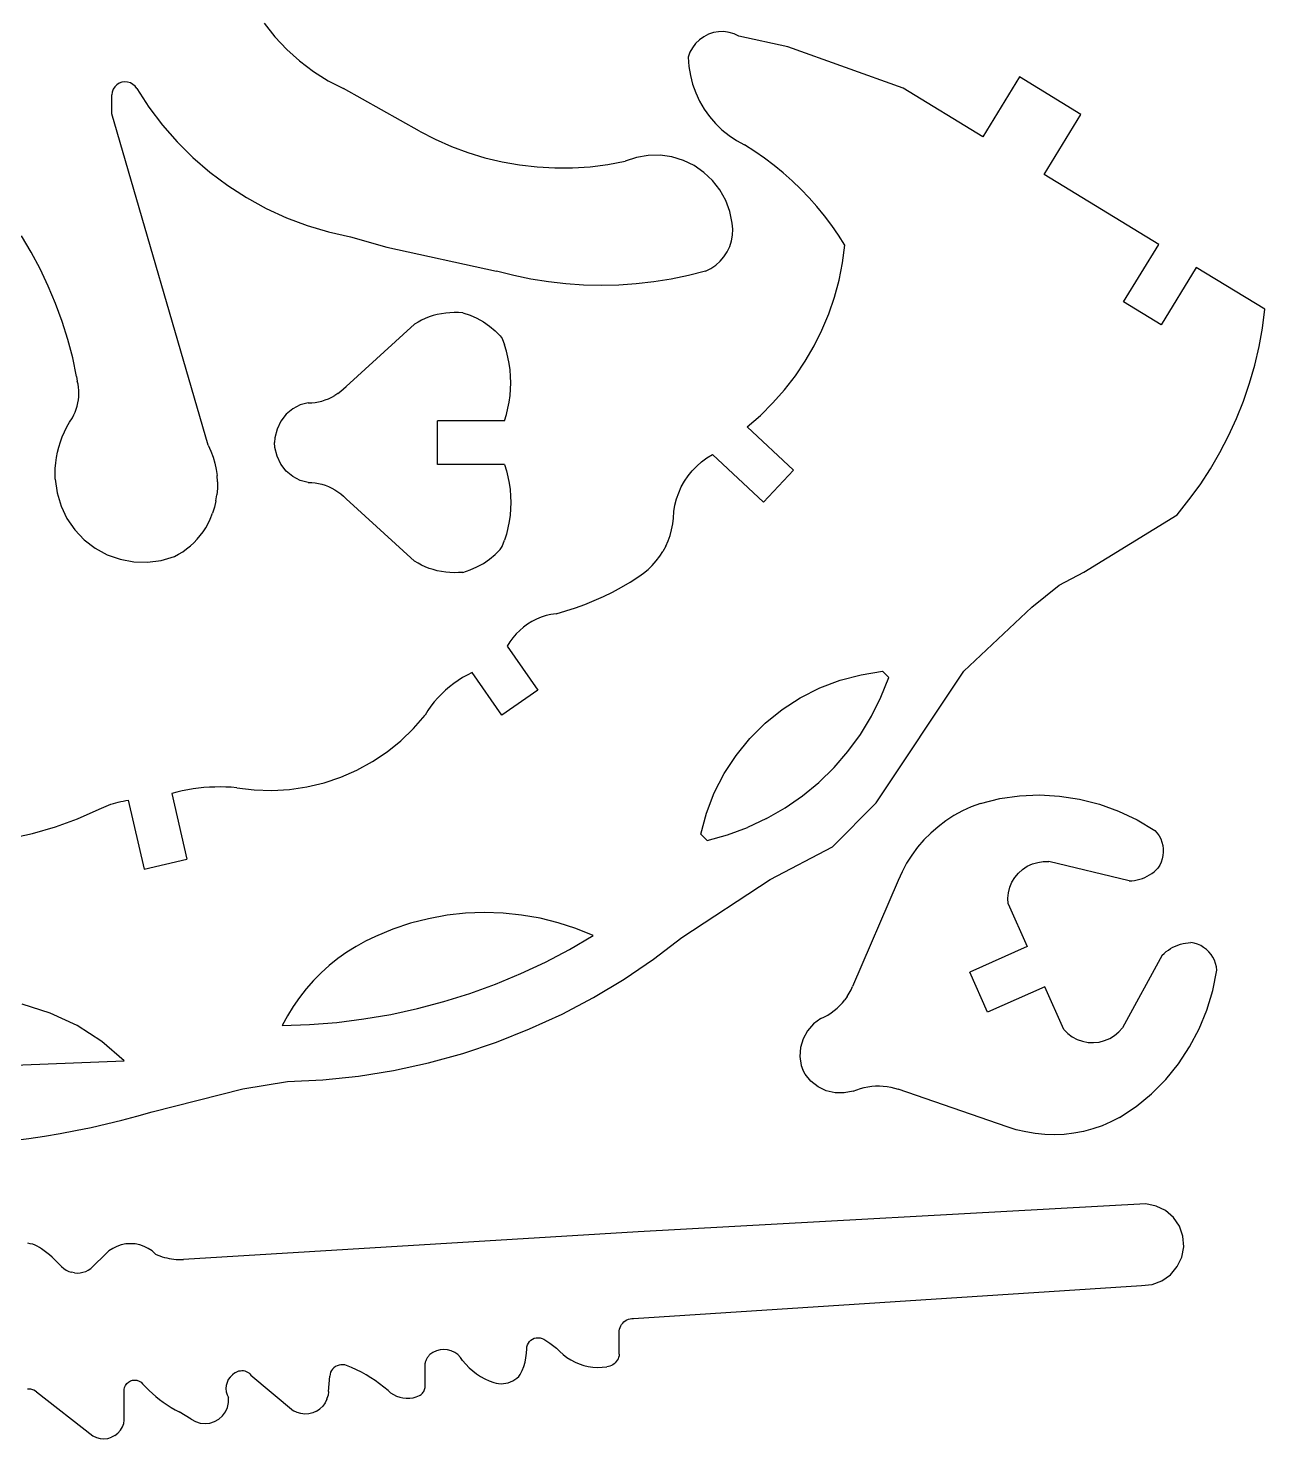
# Model space of a CAD drawing. Extents: x -177 to 177, y -98 to 98.
# Drawn here: x 102.6 to 176.6, y -95.8 to -11.4 of the extents above; entities that cross this region are included whole.
import ezdxf

# ---------------------------------------------------------------- set-up
doc = ezdxf.new("R2010")
doc.units = 0
doc.header["$MEASUREMENT"] = 0
doc.layers.get('0').update_dxf_attribs({"linetype": 'CONTINUOUS'})

msp = doc.modelspace()

# ---------------------------------------------------------------- linework, layer by layer
for p, q in [((116.72, -11.074), (117.362, -11.891)), ((143.305, -11.749), (143.024, -11.892)), ((143.604, -11.65), (143.305, -11.749)), ((143.915, -11.596), (143.604, -11.65)), ((144.23, -11.591), (143.915, -11.596)), ((144.542, -11.633), (144.23, -11.591)), ((144.844, -11.722), (144.542, -11.633)), ((145.13, -11.855), (144.844, -11.722)), ((117.362, -11.891), (118.071, -12.65)), ((118.071, -12.65), (118.843, -13.345)), ((142.355, -12.549), (142.206, -12.827)), ((142.544, -12.297), (142.355, -12.549)), ((142.769, -12.077), (142.544, -12.297)), ((143.024, -11.892), (142.769, -12.077)), ((148.068, -12.507), (145.13, -11.855)), ((154.957, -14.969), (148.068, -12.507)), ((118.843, -13.345), (119.672, -13.971)), ((142.206, -12.827), (142.101, -13.124)), ((142.101, -13.124), (142.14, -13.67)), ((119.672, -13.971), (120.552, -14.524)), ((142.14, -13.67), (142.228, -14.209)), ((142.228, -14.209), (142.365, -14.738)), ((161.923, -14.301), (159.729, -17.888)), ((165.601, -16.55), (161.923, -14.301)), ((107.686, -15.042), (107.626, -15.203)), ((107.78, -14.897), (107.686, -15.042)), ((107.902, -14.775), (107.78, -14.897)), ((108.048, -14.682), (107.902, -14.775)), ((108.21, -14.623), (108.048, -14.682)), ((108.381, -14.599), (108.21, -14.623)), ((108.553, -14.612), (108.381, -14.599)), ((108.718, -14.662), (108.553, -14.612)), ((108.869, -14.746), (108.718, -14.662)), ((108.999, -14.86), (108.869, -14.746)), ((109.101, -14.999), (108.999, -14.86)), ((109.101, -14.999), (109.83, -16.118)), ((120.552, -14.524), (121.476, -14.999)), ((126.013, -17.549), (121.476, -14.999)), ((142.365, -14.738), (142.549, -15.253)), ((159.729, -17.888), (154.957, -14.969)), ((107.626, -15.203), (107.601, -15.374)), ((107.601, -16.499), (107.601, -15.374)), ((142.549, -15.253), (142.779, -15.749)), ((142.779, -15.749), (143.054, -16.222)), ((113.37, -36.345), (107.601, -16.499)), ((109.83, -16.118), (110.636, -17.183)), ((143.054, -16.222), (143.37, -16.667)), ((143.37, -16.667), (143.725, -17.083)), ((163.407, -20.137), (165.601, -16.55)), ((110.636, -17.183), (111.514, -18.189)), ((126.013, -17.549), (126.956, -18.033)), ((143.725, -17.083), (144.117, -17.464)), ((144.117, -17.464), (144.542, -17.808)), ((111.514, -18.189), (112.461, -19.131)), ((126.956, -18.033), (127.926, -18.46)), ((127.926, -18.46), (128.919, -18.827)), ((144.542, -17.808), (144.996, -18.113)), ((144.996, -18.113), (145.476, -18.374)), ((146.078, -18.757), (145.476, -18.374)), ((112.461, -19.131), (113.473, -20.003)), ((128.919, -18.827), (129.933, -19.135)), ((129.933, -19.135), (130.963, -19.381)), ((130.963, -19.381), (132.006, -19.566)), ((137.284, -19.541), (138.326, -19.347)), ((139.003, -19.12), (138.326, -19.347)), ((139.706, -19), (139.003, -19.12)), ((140.42, -18.99), (139.706, -19)), ((141.127, -19.089), (140.42, -18.99)), ((141.81, -19.296), (141.127, -19.089)), ((142.454, -19.606), (141.81, -19.296)), ((146.665, -19.164), (146.078, -18.757)), ((147.235, -19.594), (146.665, -19.164)), ((113.473, -20.003), (114.542, -20.803)), ((132.006, -19.566), (133.059, -19.687)), ((133.059, -19.687), (134.116, -19.746)), ((134.116, -19.746), (135.176, -19.741)), ((135.176, -19.741), (136.233, -19.673)), ((136.233, -19.673), (137.284, -19.541)), ((143.042, -20.011), (142.454, -19.606)), ((143.56, -20.501), (143.042, -20.011)), ((147.787, -20.046), (147.235, -19.594)), ((148.321, -20.519), (147.787, -20.046)), ((170.257, -24.327), (163.407, -20.137)), ((114.542, -20.803), (115.666, -21.525)), ((143.997, -21.066), (143.56, -20.501)), ((144.342, -21.691), (143.997, -21.066)), ((148.836, -21.014), (148.321, -20.519)), ((149.331, -21.529), (148.836, -21.014)), ((115.666, -21.525), (116.837, -22.166)), ((144.587, -22.361), (144.342, -21.691)), ((149.804, -22.063), (149.331, -21.529)), ((116.837, -22.166), (118.051, -22.724)), ((118.051, -22.724), (119.301, -23.194)), ((144.726, -23.062), (144.587, -22.361)), ((150.257, -22.615), (149.804, -22.063)), ((150.686, -23.185), (150.257, -22.615)), ((119.301, -23.194), (120.581, -23.576)), ((120.581, -23.576), (121.884, -23.867)), ((144.761, -23.413), (144.726, -23.062)), ((144.749, -23.767), (144.761, -23.413)), ((151.093, -23.772), (150.686, -23.185)), ((102.779, -24.785), (102.196, -23.809)), ((121.884, -23.867), (124.063, -24.487)), ((144.432, -24.772), (144.583, -24.452)), ((144.583, -24.452), (144.689, -24.115)), ((144.689, -24.115), (144.749, -23.767)), ((151.476, -24.374), (151.093, -23.772)), ((151.335, -25.42), (151.476, -24.374)), ((168.152, -27.768), (170.257, -24.327)), ((103.316, -25.787), (102.779, -24.785)), ((124.063, -24.487), (130.634, -25.922)), ((144.009, -25.336), (144.24, -25.068)), ((144.24, -25.068), (144.432, -24.772)), ((103.805, -26.813), (103.316, -25.787)), ((131.656, -26.184), (130.634, -25.922)), ((143.134, -25.922), (142.112, -26.184)), ((143.134, -25.922), (143.451, -25.767)), ((143.451, -25.767), (143.745, -25.57)), ((143.745, -25.57), (144.009, -25.336)), ((151.126, -26.455), (151.335, -25.42)), ((172.496, -25.697), (170.391, -29.138)), ((176.601, -28.208), (172.496, -25.697)), ((104.246, -27.861), (103.805, -26.813)), ((132.688, -26.399), (131.656, -26.184)), ((133.729, -26.567), (132.688, -26.399)), ((134.777, -26.687), (133.729, -26.567)), ((135.829, -26.76), (134.777, -26.687)), ((136.884, -26.784), (135.829, -26.76)), ((137.938, -26.76), (136.884, -26.784)), ((138.99, -26.687), (137.938, -26.76)), ((140.038, -26.567), (138.99, -26.687)), ((141.08, -26.399), (140.038, -26.567)), ((142.112, -26.184), (141.08, -26.399)), ((150.85, -27.474), (151.126, -26.455)), ((150.508, -28.473), (150.85, -27.474)), ((170.391, -29.138), (168.152, -27.768)), ((104.636, -28.928), (104.246, -27.861)), ((126.597, -28.662), (126.365, -28.752)), ((126.836, -28.584), (126.597, -28.662)), ((127.082, -28.52), (126.836, -28.584)), ((127.332, -28.469), (127.082, -28.52)), ((127.587, -28.432), (127.332, -28.469)), ((127.844, -28.409), (127.587, -28.432)), ((128.103, -28.4), (127.844, -28.409)), ((128.361, -28.405), (128.103, -28.4)), ((128.619, -28.423), (128.361, -28.405)), ((128.619, -28.423), (129.048, -28.567)), ((129.048, -28.567), (129.458, -28.747)), ((150.101, -29.447), (150.508, -28.473)), ((176.457, -29.329), (176.601, -28.208)), ((104.977, -30.013), (104.636, -28.928)), ((125.728, -29.093), (121.623, -32.822)), ((125.93, -28.968), (125.728, -29.093)), ((126.143, -28.854), (125.93, -28.968)), ((126.365, -28.752), (126.143, -28.854)), ((129.458, -28.747), (129.846, -28.961)), ((129.846, -28.961), (130.207, -29.209)), ((130.207, -29.209), (130.539, -29.488)), ((130.539, -29.488), (130.838, -29.795)), ((149.632, -30.392), (150.101, -29.447)), ((176.257, -30.442), (176.457, -29.329)), ((105.266, -31.112), (104.977, -30.013)), ((130.838, -29.795), (130.97, -29.961)), ((130.97, -29.961), (131.102, -30.34)), ((131.216, -30.707), (131.102, -30.34)), ((105.503, -32.224), (105.266, -31.112)), ((131.309, -31.08), (131.216, -30.707)), ((131.383, -31.458), (131.309, -31.08)), ((149.102, -31.305), (149.632, -30.392)), ((176.001, -31.544), (176.257, -30.442)), ((131.435, -31.839), (131.383, -31.458)), ((131.466, -32.222), (131.435, -31.839)), ((148.513, -32.182), (149.102, -31.305)), ((175.691, -32.631), (176.001, -31.544)), ((105.503, -32.224), (105.544, -32.502)), ((105.585, -32.687), (105.544, -32.502)), ((105.614, -32.874), (105.585, -32.687)), ((105.631, -33.062), (105.614, -32.874)), ((121.468, -32.974), (121.623, -32.822)), ((131.477, -32.607), (131.466, -32.222)), ((131.466, -32.991), (131.477, -32.607)), ((147.869, -33.018), (148.513, -32.182)), ((175.326, -33.701), (175.691, -32.631)), ((105.58, -33.814), (105.611, -33.628)), ((105.611, -33.628), (105.629, -33.44)), ((105.629, -33.44), (105.636, -33.251)), ((105.636, -33.251), (105.631, -33.062)), ((119.778, -33.783), (119.983, -33.748)), ((119.983, -33.748), (120.185, -33.698)), ((120.185, -33.698), (120.384, -33.635)), ((120.384, -33.635), (120.579, -33.557)), ((120.579, -33.557), (120.77, -33.466)), ((120.77, -33.466), (120.954, -33.362)), ((121.133, -33.245), (120.954, -33.362)), ((121.133, -33.245), (121.304, -33.115)), ((121.304, -33.115), (121.468, -32.974)), ((131.309, -34.134), (131.383, -33.756)), ((131.383, -33.756), (131.435, -33.375)), ((131.435, -33.375), (131.466, -32.991)), ((147.171, -33.81), (147.869, -33.018)), ((174.908, -34.752), (175.326, -33.701)), ((105.252, -34.696), (105.34, -34.529)), ((105.34, -34.529), (105.417, -34.356)), ((105.417, -34.356), (105.483, -34.179)), ((105.483, -34.179), (105.537, -33.998)), ((105.537, -33.998), (105.58, -33.814)), ((118.049, -34.485), (117.731, -34.899)), ((118.44, -34.156), (118.049, -34.485)), ((118.886, -33.927), (118.44, -34.156)), ((119.365, -33.809), (118.886, -33.927)), ((119.365, -33.809), (119.572, -33.803)), ((119.572, -33.803), (119.778, -33.783)), ((131.102, -34.874), (131.216, -34.507)), ((131.216, -34.507), (131.309, -34.134)), ((145.628, -35.249), (146.423, -34.555)), ((146.423, -34.555), (147.171, -33.81)), ((104.774, -35.541), (104.918, -35.251)), ((104.918, -35.251), (105.078, -34.969)), ((105.078, -34.969), (105.252, -34.696)), ((117.499, -35.38), (117.365, -35.904)), ((117.731, -34.899), (117.499, -35.38)), ((127.101, -37.499), (127.101, -34.874)), ((131.102, -34.874), (127.101, -34.874)), ((145.628, -35.249), (148.392, -37.831)), ((174.438, -35.78), (174.908, -34.752)), ((104.438, -36.451), (104.533, -36.142)), ((104.533, -36.142), (104.645, -35.838)), ((104.645, -35.838), (104.774, -35.541)), ((117.365, -35.904), (117.35, -36.187)), ((117.365, -36.469), (117.35, -36.187)), ((173.917, -36.784), (174.438, -35.78)), ((104.254, -37.404), (104.298, -37.083)), ((104.298, -37.083), (104.359, -36.765)), ((104.359, -36.765), (104.438, -36.451)), ((113.37, -36.345), (113.53, -36.691)), ((113.53, -36.691), (113.663, -37.047)), ((113.663, -37.047), (113.77, -37.413)), ((117.499, -36.994), (117.365, -36.469)), ((117.731, -37.474), (117.499, -36.994)), ((142.902, -37.331), (143.217, -37.102)), ((143.217, -37.102), (143.551, -36.901)), ((146.601, -39.749), (143.551, -36.901)), ((173.346, -37.76), (173.917, -36.784)), ((104.218, -38.051), (104.227, -37.727)), ((104.227, -37.727), (104.254, -37.404)), ((113.77, -37.413), (113.85, -37.785)), ((113.85, -37.785), (113.902, -38.162)), ((118.049, -37.889), (117.731, -37.474)), ((118.44, -38.218), (118.049, -37.889)), ((131.102, -37.499), (127.101, -37.499)), ((131.102, -37.499), (131.216, -37.867)), ((131.216, -37.867), (131.309, -38.24)), ((142.093, -38.168), (142.338, -37.866)), ((142.338, -37.866), (142.609, -37.586)), ((142.609, -37.586), (142.902, -37.331)), ((148.392, -37.831), (146.601, -39.749)), ((172.727, -38.706), (173.346, -37.76)), ((104.226, -38.374), (104.218, -38.051)), ((104.226, -38.374), (104.334, -39.191)), ((113.927, -38.542), (113.902, -38.162)), ((113.927, -38.542), (113.924, -38.922)), ((118.886, -38.447), (118.44, -38.218)), ((119.365, -38.564), (118.886, -38.447)), ((119.365, -38.564), (119.572, -38.57)), ((119.572, -38.57), (119.778, -38.591)), ((119.778, -38.591), (119.983, -38.626)), ((119.983, -38.626), (120.185, -38.675)), ((120.185, -38.675), (120.384, -38.739)), ((120.384, -38.739), (120.579, -38.816)), ((120.579, -38.816), (120.77, -38.907)), ((131.309, -38.24), (131.383, -38.617)), ((131.383, -38.617), (131.435, -38.999)), ((141.529, -39.187), (141.687, -38.832)), ((141.687, -38.832), (141.876, -38.491)), ((141.876, -38.491), (142.093, -38.168)), ((172.062, -39.62), (172.727, -38.706)), ((104.334, -39.191), (104.569, -39.98)), ((113.834, -39.678), (113.893, -39.302)), ((113.924, -38.922), (113.893, -39.302)), ((120.77, -38.907), (120.954, -39.012)), ((120.954, -39.012), (121.133, -39.129)), ((121.133, -39.129), (121.304, -39.258)), ((121.304, -39.258), (121.468, -39.399)), ((121.468, -39.399), (121.623, -39.552)), ((125.728, -43.281), (121.623, -39.552)), ((131.435, -38.999), (131.466, -39.382)), ((131.466, -39.382), (131.477, -39.767)), ((141.308, -39.933), (141.402, -39.555)), ((141.402, -39.555), (141.529, -39.187)), ((171.351, -40.499), (172.062, -39.62)), ((104.569, -39.98), (104.924, -40.723)), ((113.494, -40.766), (113.634, -40.412)), ((113.747, -40.048), (113.634, -40.412)), ((113.834, -39.678), (113.747, -40.048)), ((131.466, -40.151), (131.435, -40.535)), ((131.477, -39.767), (131.466, -40.151)), ((141.22, -40.705), (141.247, -40.317)), ((141.247, -40.317), (141.308, -39.933)), ((165.763, -43.949), (171.351, -40.499)), ((104.924, -40.723), (105.391, -41.401)), ((113.075, -41.518), (113.231, -41.276)), ((113.231, -41.276), (113.371, -41.025)), ((113.371, -41.025), (113.494, -40.766)), ((131.309, -41.293), (131.216, -41.666)), ((131.383, -40.916), (131.309, -41.293)), ((131.435, -40.535), (131.383, -40.916)), ((141.108, -41.398), (141.177, -41.054)), ((141.177, -41.054), (141.22, -40.705)), ((105.391, -41.401), (105.958, -41.998)), ((105.958, -41.998), (106.612, -42.499)), ((112.309, -42.369), (112.52, -42.175)), ((112.52, -42.175), (112.719, -41.968)), ((112.719, -41.968), (112.904, -41.749)), ((112.904, -41.749), (113.075, -41.518)), ((130.97, -42.412), (131.102, -42.034)), ((131.216, -41.666), (131.102, -42.034)), ((140.751, -42.387), (140.895, -42.066)), ((140.895, -42.066), (141.014, -41.736)), ((141.014, -41.736), (141.108, -41.398)), ((106.612, -42.499), (107.336, -42.892)), ((107.336, -42.892), (108.112, -43.167)), ((110.561, -43.232), (111.351, -42.999)), ((111.351, -42.999), (111.605, -42.865)), ((111.605, -42.865), (111.85, -42.715)), ((111.85, -42.715), (112.085, -42.55)), ((112.085, -42.55), (112.309, -42.369)), ((130.207, -43.164), (130.539, -42.886)), ((130.539, -42.886), (130.838, -42.579)), ((130.838, -42.579), (130.97, -42.412)), ((140.181, -43.27), (140.393, -42.99)), ((140.393, -42.99), (140.583, -42.695)), ((140.751, -42.387), (140.583, -42.695)), ((108.112, -43.167), (108.921, -43.317)), ((108.921, -43.317), (109.745, -43.339)), ((109.745, -43.339), (110.561, -43.232)), ((125.93, -43.406), (125.728, -43.281)), ((126.143, -43.52), (125.93, -43.406)), ((126.365, -43.622), (126.143, -43.52)), ((126.597, -43.712), (126.365, -43.622)), ((126.836, -43.789), (126.597, -43.712)), ((127.082, -43.853), (126.836, -43.789)), ((127.332, -43.904), (127.082, -43.853)), ((128.619, -43.95), (129.048, -43.807)), ((129.048, -43.807), (129.458, -43.627)), ((129.458, -43.627), (129.846, -43.412)), ((129.846, -43.412), (130.207, -43.164)), ((139.429, -44.004), (139.698, -43.778)), ((139.698, -43.778), (139.949, -43.533)), ((139.949, -43.533), (140.181, -43.27)), ((127.587, -43.941), (127.332, -43.904)), ((127.844, -43.964), (127.587, -43.941)), ((128.103, -43.974), (127.844, -43.964)), ((128.361, -43.969), (128.103, -43.974)), ((128.619, -43.95), (128.361, -43.969)), ((138.11, -44.84), (138.632, -44.534)), ((138.632, -44.534), (139.143, -44.208)), ((139.143, -44.208), (139.429, -44.004)), ((162.653, -46.033), (164.299, -44.716)), ((164.299, -44.716), (165.763, -43.949)), ((136.48, -45.641), (137.033, -45.394)), ((137.033, -45.394), (137.576, -45.127)), ((137.576, -45.127), (138.11, -44.84)), ((134.188, -46.424), (133.888, -46.47)), ((134.188, -46.424), (134.772, -46.26)), ((134.772, -46.26), (135.348, -46.075)), ((135.348, -46.075), (135.918, -45.868)), ((135.918, -45.868), (136.48, -45.641)), ((158.601, -49.874), (162.653, -46.033)), ((132.247, -47.223), (132.016, -47.421)), ((132.492, -47.045), (132.247, -47.223)), ((132.751, -46.886), (132.492, -47.045)), ((133.022, -46.748), (132.751, -46.886)), ((133.303, -46.633), (133.022, -46.748)), ((133.592, -46.54), (133.303, -46.633)), ((133.888, -46.47), (133.592, -46.54)), ((131.428, -48.114), (131.27, -48.374)), ((131.605, -47.868), (131.428, -48.114)), ((131.802, -47.636), (131.605, -47.868)), ((132.016, -47.421), (131.802, -47.636)), ((131.27, -48.374), (133.101, -50.999)), ((128.064, -50.605), (127.81, -50.801)), ((128.328, -50.421), (128.064, -50.605)), ((128.601, -50.25), (128.328, -50.421)), ((128.881, -50.094), (128.601, -50.25)), ((129.17, -49.951), (128.881, -50.094)), ((130.948, -52.501), (129.17, -49.951)), ((149.968, -50.871), (151.184, -50.408)), ((151.184, -50.408), (152.441, -50.074)), ((152.441, -50.074), (153.726, -49.874)), ((153.351, -57.749), (158.601, -49.874)), ((153.631, -51.429), (154.101, -50.249)), ((154.101, -50.249), (153.726, -49.874)), ((127.112, -51.465), (126.903, -51.709)), ((127.334, -51.232), (127.112, -51.465)), ((127.567, -51.011), (127.334, -51.232)), ((127.81, -50.801), (127.567, -51.011)), ((133.101, -50.999), (130.948, -52.501)), ((147.716, -52.165), (148.808, -51.459)), ((148.808, -51.459), (149.968, -50.871)), ((153.064, -52.565), (153.631, -51.429)), ((126.521, -52.227), (126.351, -52.499)), ((126.705, -51.963), (126.521, -52.227)), ((126.903, -51.709), (126.705, -51.963)), ((146.703, -52.981), (147.716, -52.165)), ((125.66, -53.297), (126.351, -52.499)), ((145.781, -53.899), (146.703, -52.981)), ((152.404, -53.649), (153.064, -52.565)), ((124.9, -54.03), (125.66, -53.297)), ((144.961, -54.908), (145.781, -53.899)), ((151.656, -54.675), (152.404, -53.649)), ((123.202, -55.28), (124.079, -54.693)), ((124.079, -54.693), (124.9, -54.03)), ((150.824, -55.634), (151.656, -54.675)), ((122.276, -55.787), (123.202, -55.28)), ((144.25, -55.997), (144.961, -54.908)), ((149.915, -56.52), (150.824, -55.634)), ((119.281, -56.789), (120.308, -56.544)), ((120.308, -56.544), (121.309, -56.209)), ((121.309, -56.209), (122.276, -55.787)), ((143.658, -57.155), (144.25, -55.997)), ((148.935, -57.327), (149.915, -56.52)), ((111.508, -57.099), (111.191, -57.18)), ((111.191, -57.18), (112.101, -61.124)), ((111.827, -57.027), (111.508, -57.099)), ((112.148, -56.965), (111.827, -57.027)), ((112.471, -56.912), (112.148, -56.965)), ((112.795, -56.869), (112.471, -56.912)), ((113.121, -56.836), (112.795, -56.869)), ((113.447, -56.812), (113.121, -56.836)), ((113.774, -56.798), (113.447, -56.812)), ((114.101, -56.793), (113.774, -56.798)), ((114.428, -56.798), (114.101, -56.793)), ((114.755, -56.813), (114.428, -56.798)), ((115.081, -56.838), (114.755, -56.813)), ((115.081, -56.838), (116.128, -56.966)), ((116.128, -56.966), (117.183, -57.001)), ((117.183, -57.001), (118.237, -56.942)), ((118.237, -56.942), (119.281, -56.789)), ((143.19, -58.368), (143.658, -57.155)), ((147.891, -58.05), (148.935, -57.327)), ((160.74, -57.494), (161.924, -57.323)), ((161.924, -57.323), (163.123, -57.27)), ((163.123, -57.27), (164.326, -57.336)), ((164.326, -57.336), (165.523, -57.521)), ((105.557, -58.697), (106.851, -58.124)), ((106.851, -58.124), (106.988, -58.058)), ((106.988, -58.058), (107.127, -57.996)), ((107.127, -57.996), (107.268, -57.937)), ((107.268, -57.937), (107.41, -57.882)), ((107.41, -57.882), (107.554, -57.831)), ((107.554, -57.831), (107.699, -57.784)), ((107.699, -57.784), (107.845, -57.741)), ((107.845, -57.741), (107.992, -57.702)), ((107.992, -57.702), (108.141, -57.667)), ((108.141, -57.667), (108.29, -57.636)), ((108.29, -57.636), (108.44, -57.609)), ((108.44, -57.609), (108.59, -57.586)), ((108.59, -57.586), (109.543, -61.714)), ((146.79, -58.682), (147.891, -58.05)), ((150.726, -60.374), (153.351, -57.749)), ((158.511, -58.229), (158.003, -58.509)), ((159.039, -57.987), (158.511, -58.229)), ((159.582, -57.783), (159.039, -57.987)), ((159.582, -57.783), (160.74, -57.494)), ((165.523, -57.521), (166.702, -57.823)), ((166.702, -57.823), (167.853, -58.239)), ((167.853, -58.239), (168.966, -58.765)), ((104.228, -59.18), (105.557, -58.697)), ((142.851, -59.624), (143.19, -58.368)), ((146.79, -58.682), (145.64, -59.22)), ((157.515, -58.824), (157.052, -59.173)), ((158.003, -58.509), (157.515, -58.824)), ((168.966, -58.765), (170.03, -59.397)), ((101.487, -59.874), (102.869, -59.573)), ((102.869, -59.573), (104.228, -59.18)), ((142.851, -59.624), (143.226, -59.999)), ((143.226, -59.999), (144.449, -59.66)), ((144.449, -59.66), (145.64, -59.22)), ((156.615, -59.555), (156.206, -59.967)), ((157.052, -59.173), (156.615, -59.555)), ((170.03, -59.397), (170.162, -59.552)), ((170.162, -59.552), (170.277, -59.721)), ((170.277, -59.721), (170.371, -59.902)), ((170.371, -59.902), (170.443, -60.093)), ((147.013, -62.324), (150.726, -60.374)), ((155.827, -60.407), (155.481, -60.873)), ((156.206, -59.967), (155.827, -60.407)), ((170.443, -60.093), (170.494, -60.29)), ((170.494, -60.29), (170.522, -60.493)), ((170.526, -60.696), (170.507, -60.9)), ((170.522, -60.493), (170.526, -60.696)), ((109.543, -61.714), (112.101, -61.124)), ((155.169, -61.362), (154.893, -61.873)), ((155.481, -60.873), (155.169, -61.362)), ((162.11, -61.725), (162.389, -61.541)), ((162.389, -61.541), (162.693, -61.401)), ((162.693, -61.401), (163.014, -61.307)), ((163.014, -61.307), (163.345, -61.261)), ((163.345, -61.261), (163.679, -61.264)), ((168.494, -62.411), (163.679, -61.264)), ((170.315, -61.478), (170.209, -61.652)), ((170.401, -61.293), (170.315, -61.478)), ((170.465, -61.099), (170.401, -61.293)), ((170.507, -60.9), (170.465, -61.099)), ((141.726, -65.812), (147.013, -62.324)), ((154.655, -62.402), (151.938, -68.733)), ((154.893, -61.873), (154.655, -62.402)), ((161.474, -62.491), (161.647, -62.205)), ((161.647, -62.205), (161.861, -61.948)), ((161.861, -61.948), (162.11, -61.725)), ((168.494, -62.411), (168.654, -62.403)), ((168.654, -62.403), (168.814, -62.383)), ((168.814, -62.383), (168.971, -62.353)), ((168.971, -62.353), (169.127, -62.313)), ((169.127, -62.313), (169.279, -62.263)), ((169.279, -62.263), (169.427, -62.203)), ((169.427, -62.203), (169.572, -62.133)), ((169.572, -62.133), (169.711, -62.054)), ((169.711, -62.054), (169.845, -61.966)), ((169.845, -61.966), (169.973, -61.869)), ((169.973, -61.869), (170.094, -61.764)), ((170.094, -61.764), (170.209, -61.652)), ((161.227, -63.455), (161.261, -63.123)), ((161.261, -63.123), (161.344, -62.799)), ((161.344, -62.799), (161.474, -62.491)), ((161.242, -63.789), (161.227, -63.455)), ((161.242, -63.789), (162.379, -66.352)), ((125.484, -64.955), (124.422, -65.309)), ((126.567, -64.677), (125.484, -64.955)), ((127.668, -64.477), (126.567, -64.677)), ((128.78, -64.355), (127.668, -64.477)), ((129.898, -64.311), (128.78, -64.355)), ((131.016, -64.347), (129.898, -64.311)), ((132.129, -64.461), (131.016, -64.347)), ((133.231, -64.654), (132.129, -64.461)), ((134.316, -64.924), (133.231, -64.654)), ((135.38, -65.271), (134.316, -64.924)), ((123.388, -65.737), (122.796, -66.02)), ((124.422, -65.309), (123.388, -65.737)), ((135.005, -66.515), (136.417, -65.691)), ((136.417, -65.691), (135.38, -65.271)), ((140.027, -67.1), (141.726, -65.812)), ((121.666, -66.686), (121.131, -67.067)), ((122.222, -66.337), (121.666, -66.686)), ((122.796, -66.02), (122.222, -66.337)), ((133.558, -67.274), (135.005, -66.515)), ((162.379, -66.352), (158.95, -67.871)), ((170.584, -66.756), (170.705, -66.651)), ((170.705, -66.651), (170.833, -66.554)), ((170.833, -66.554), (170.967, -66.466)), ((170.967, -66.466), (171.106, -66.387)), ((171.106, -66.387), (171.251, -66.317)), ((171.251, -66.317), (171.399, -66.257)), ((171.399, -66.257), (171.552, -66.207)), ((171.552, -66.207), (171.707, -66.167)), ((171.707, -66.167), (171.864, -66.137)), ((171.864, -66.137), (172.024, -66.118)), ((172.024, -66.118), (172.184, -66.109)), ((172.384, -66.147), (172.184, -66.109)), ((172.579, -66.207), (172.384, -66.147)), ((172.766, -66.29), (172.579, -66.207)), ((172.942, -66.393), (172.766, -66.29)), ((173.105, -66.515), (172.942, -66.393)), ((173.253, -66.656), (173.105, -66.515)), ((173.384, -66.812), (173.253, -66.656)), ((120.619, -67.477), (120.132, -67.917)), ((121.131, -67.067), (120.619, -67.477)), ((132.079, -67.968), (133.558, -67.274)), ((138.261, -68.294), (140.027, -67.1)), ((170.469, -66.868), (168.085, -71.206)), ((170.469, -66.868), (170.584, -66.756)), ((173.496, -66.982), (173.384, -66.812)), ((173.588, -67.164), (173.496, -66.982)), ((173.659, -67.355), (173.588, -67.164)), ((173.708, -67.553), (173.659, -67.355)), ((120.132, -67.917), (119.67, -68.383)), ((130.569, -68.594), (132.079, -67.968)), ((136.433, -69.391), (138.261, -68.294)), ((160.014, -70.271), (158.95, -67.871)), ((173.487, -68.968), (173.734, -67.756)), ((173.734, -67.756), (173.708, -67.553)), ((119.236, -68.876), (118.831, -69.392)), ((119.67, -68.383), (119.236, -68.876)), ((127.474, -69.641), (129.034, -69.152)), ((129.034, -69.152), (130.569, -68.594)), ((151.612, -69.341), (151.733, -69.145)), ((151.733, -69.145), (151.842, -68.943)), ((151.842, -68.943), (151.938, -68.733)), ((163.442, -68.752), (160.014, -70.271)), ((164.577, -71.315), (163.442, -68.752)), ((173.13, -70.146), (173.487, -68.968)), ((103.926, -70.325), (102.238, -69.798)), ((118.456, -69.931), (118.113, -70.49)), ((118.831, -69.392), (118.456, -69.931)), ((124.298, -70.406), (125.894, -70.059)), ((125.894, -70.059), (127.474, -69.641)), ((134.548, -70.386), (136.433, -69.391)), ((150.833, -70.182), (151.009, -70.034)), ((151.009, -70.034), (151.176, -69.876)), ((151.176, -69.876), (151.333, -69.707)), ((151.333, -69.707), (151.478, -69.528)), ((151.612, -69.341), (151.478, -69.528)), ((105.527, -71.076), (103.926, -70.325)), ((118.113, -70.49), (117.803, -71.069)), ((119.436, -71.013), (121.065, -70.883)), ((121.065, -70.883), (122.687, -70.681)), ((122.687, -70.681), (124.298, -70.406)), ((132.611, -71.278), (134.548, -70.386)), ((150.044, -70.653), (149.605, -70.976)), ((150.044, -70.653), (150.252, -70.554)), ((150.252, -70.554), (150.454, -70.443)), ((150.454, -70.443), (150.647, -70.318)), ((150.647, -70.318), (150.833, -70.182)), ((172.665, -71.278), (173.13, -70.146)), ((107.011, -72.037), (105.527, -71.076)), ((117.803, -71.069), (119.436, -71.013)), ((130.628, -72.062), (132.611, -71.278)), ((149.246, -71.386), (148.982, -71.863)), ((149.605, -70.976), (149.246, -71.386)), ((164.577, -71.315), (164.814, -71.551)), ((164.814, -71.551), (165.084, -71.749)), ((165.084, -71.749), (165.379, -71.905)), ((167.321, -71.845), (167.606, -71.671)), ((167.606, -71.671), (167.863, -71.456)), ((167.863, -71.456), (168.085, -71.206)), ((172.096, -72.355), (172.665, -71.278)), ((108.351, -73.191), (107.011, -72.037)), ((128.606, -72.738), (130.628, -72.062)), ((148.826, -72.385), (148.786, -72.929)), ((148.982, -71.863), (148.826, -72.385)), ((165.379, -71.905), (165.695, -72.016)), ((165.695, -72.016), (166.023, -72.08)), ((166.023, -72.08), (166.357, -72.094)), ((166.357, -72.094), (166.689, -72.059)), ((166.689, -72.059), (167.013, -71.975)), ((167.013, -71.975), (167.321, -71.845)), ((171.429, -73.365), (172.096, -72.355)), ((89.414, -73.91), (108.351, -73.191)), ((124.467, -73.755), (126.551, -73.303)), ((126.551, -73.303), (128.606, -72.738)), ((148.786, -72.929), (148.862, -73.468)), ((170.67, -74.301), (171.429, -73.365)), ((120.242, -74.316), (122.362, -74.093)), ((122.362, -74.093), (124.467, -73.755)), ((148.862, -73.468), (148.961, -73.733)), ((149.091, -73.985), (148.961, -73.733)), ((149.439, -74.404), (149.091, -73.985)), ((110.022, -76.246), (115.443, -74.867)), ((115.443, -74.867), (118.113, -74.423)), ((118.113, -74.423), (120.242, -74.316)), ((149.869, -74.739), (149.439, -74.404)), ((150.361, -74.975), (149.869, -74.739)), ((150.891, -75.1), (150.361, -74.975)), ((151.436, -75.108), (150.891, -75.1)), ((151.971, -75), (151.436, -75.108)), ((151.971, -75), (152.184, -74.912)), ((152.184, -74.912), (152.401, -74.838)), ((152.401, -74.838), (152.624, -74.778)), ((152.624, -74.778), (152.849, -74.732)), ((152.849, -74.732), (153.077, -74.701)), ((153.077, -74.701), (153.307, -74.684)), ((153.307, -74.684), (153.537, -74.681)), ((153.537, -74.681), (153.767, -74.694)), ((153.767, -74.694), (153.996, -74.72)), ((153.996, -74.72), (154.222, -74.762)), ((154.222, -74.762), (154.446, -74.817)), ((154.446, -74.817), (154.665, -74.887)), ((161.18, -77.127), (154.665, -74.887)), ((169.826, -75.154), (170.67, -74.301)), ((167.912, -76.58), (168.903, -75.916)), ((168.903, -75.916), (169.826, -75.154)), ((107.284, -76.963), (108.201, -76.74)), ((108.201, -76.74), (109.114, -76.501)), ((109.114, -76.501), (110.022, -76.246)), ((167.912, -76.58), (167.396, -76.845)), ((103.582, -77.692), (104.512, -77.534)), ((104.512, -77.534), (105.439, -77.36)), ((105.439, -77.36), (106.363, -77.17)), ((106.363, -77.17), (107.284, -76.963)), ((161.732, -77.306), (161.18, -77.127)), ((162.296, -77.444), (161.732, -77.306)), ((162.868, -77.542), (162.296, -77.444)), ((163.446, -77.599), (162.868, -77.542)), ((164.026, -77.614), (163.446, -77.599)), ((164.606, -77.588), (164.026, -77.614)), ((165.182, -77.52), (164.606, -77.588)), ((165.752, -77.411), (165.182, -77.52)), ((166.313, -77.262), (165.752, -77.411)), ((166.862, -77.073), (166.313, -77.262)), ((167.396, -76.845), (166.862, -77.073)), ((101.714, -77.958), (102.649, -77.833)), ((102.649, -77.833), (103.582, -77.692)), ((169.476, -81.749), (139.11, -83.427)), ((170.094, -81.873), (169.476, -81.749)), ((170.66, -82.151), (170.094, -81.873)), ((171.136, -82.565), (170.66, -82.151)), ((171.49, -83.086), (171.136, -82.565)), ((139.11, -83.427), (111.895, -85.069)), ((171.698, -83.681), (171.49, -83.086)), ((102.729, -84.13), (102.582, -84.105)), ((102.873, -84.167), (102.729, -84.13)), ((103.014, -84.216), (102.873, -84.167)), ((103.15, -84.276), (103.014, -84.216)), ((103.281, -84.347), (103.15, -84.276)), ((103.405, -84.428), (103.281, -84.347)), ((107.665, -84.412), (107.435, -84.566)), ((107.914, -84.289), (107.665, -84.412)), ((108.177, -84.2), (107.914, -84.289)), ((108.449, -84.146), (108.177, -84.2)), ((108.726, -84.128), (108.449, -84.146)), ((109.003, -84.146), (108.726, -84.128)), ((109.275, -84.2), (109.003, -84.146)), ((109.538, -84.289), (109.275, -84.2)), ((109.787, -84.412), (109.538, -84.289)), ((110.017, -84.566), (109.787, -84.412)), ((171.634, -84.93), (171.748, -84.31)), ((171.748, -84.31), (171.698, -83.681)), ((103.568, -84.547), (103.405, -84.428)), ((103.726, -84.671), (103.568, -84.547)), ((103.881, -84.798), (103.726, -84.671)), ((104.033, -84.93), (103.881, -84.798)), ((104.181, -85.067), (104.033, -84.93)), ((104.325, -85.207), (104.181, -85.067)), ((104.465, -85.351), (104.325, -85.207)), ((107.226, -84.749), (106.476, -85.499)), ((107.435, -84.566), (107.226, -84.749)), ((110.226, -84.749), (110.017, -84.566)), ((110.226, -84.749), (110.357, -84.807)), ((110.357, -84.807), (110.49, -84.86)), ((110.49, -84.86), (110.625, -84.907)), ((110.625, -84.907), (110.762, -84.948)), ((110.762, -84.948), (110.901, -84.984)), ((110.901, -84.984), (111.041, -85.014)), ((111.041, -85.014), (111.182, -85.038)), ((111.182, -85.038), (111.324, -85.056)), ((111.324, -85.056), (111.466, -85.068)), ((111.466, -85.068), (111.609, -85.074)), ((111.609, -85.074), (111.752, -85.074)), ((111.752, -85.074), (111.895, -85.069)), ((171.366, -85.5), (171.634, -84.93)), ((104.601, -85.499), (104.465, -85.351)), ((104.601, -85.499), (104.731, -85.614)), ((104.731, -85.614), (104.876, -85.71)), ((104.876, -85.71), (105.031, -85.787)), ((105.031, -85.787), (105.195, -85.842)), ((105.365, -85.876), (105.195, -85.842)), ((105.365, -85.876), (105.538, -85.888)), ((105.538, -85.888), (105.712, -85.876)), ((105.712, -85.876), (105.882, -85.842)), ((105.882, -85.842), (106.046, -85.787)), ((106.046, -85.787), (106.201, -85.71)), ((106.201, -85.71), (106.346, -85.614)), ((106.346, -85.614), (106.476, -85.499)), ((170.445, -86.346), (170.96, -85.983)), ((170.96, -85.983), (171.366, -85.5)), ((138.822, -88.597), (169.226, -86.624)), ((169.226, -86.624), (169.854, -86.564)), ((169.854, -86.564), (170.445, -86.346)), ((138.517, -88.647), (138.616, -88.617)), ((138.616, -88.617), (138.719, -88.601)), ((138.719, -88.601), (138.822, -88.597)), ((137.976, -89.347), (137.992, -89.244)), ((137.976, -90.749), (137.976, -89.347)), ((137.992, -89.244), (138.021, -89.145)), ((138.021, -89.145), (138.063, -89.05)), ((138.063, -89.05), (138.115, -88.961)), ((138.115, -88.961), (138.179, -88.879)), ((138.179, -88.879), (138.252, -88.805)), ((138.252, -88.805), (138.333, -88.742)), ((138.333, -88.742), (138.422, -88.689)), ((138.422, -88.689), (138.517, -88.647)), ((132.438, -90.42), (132.449, -90.303)), ((132.449, -90.303), (132.481, -90.19)), ((132.481, -90.19), (132.532, -90.083)), ((132.532, -90.083), (132.6, -89.988)), ((132.6, -89.988), (132.685, -89.905)), ((132.685, -89.905), (132.782, -89.839)), ((132.782, -89.839), (132.889, -89.791)), ((132.889, -89.791), (133.004, -89.762)), ((133.004, -89.762), (133.121, -89.753)), ((133.121, -89.753), (133.238, -89.765)), ((133.238, -89.765), (133.351, -89.798)), ((133.351, -89.798), (133.457, -89.849)), ((133.457, -89.849), (133.813, -90.074)), ((133.813, -90.074), (134.226, -90.374)), ((126.393, -91.13), (126.377, -91.176)), ((126.412, -91.085), (126.393, -91.13)), ((126.433, -91.041), (126.412, -91.085)), ((126.456, -90.998), (126.433, -91.041)), ((126.481, -90.957), (126.456, -90.998)), ((126.509, -90.916), (126.481, -90.957)), ((126.538, -90.877), (126.509, -90.916)), ((126.569, -90.84), (126.538, -90.877)), ((126.602, -90.804), (126.569, -90.84)), ((126.636, -90.769), (126.602, -90.804)), ((126.822, -90.635), (126.636, -90.769)), ((127.028, -90.537), (126.822, -90.635)), ((127.248, -90.476), (127.028, -90.537)), ((127.476, -90.456), (127.248, -90.476)), ((127.704, -90.476), (127.476, -90.456)), ((127.924, -90.537), (127.704, -90.476)), ((128.13, -90.635), (127.924, -90.537)), ((128.316, -90.769), (128.13, -90.635)), ((128.474, -90.934), (128.316, -90.769)), ((128.601, -91.124), (128.474, -90.934)), ((128.601, -91.124), (128.786, -91.346)), ((132.337, -91.214), (132.391, -90.953)), ((132.391, -90.953), (132.425, -90.687)), ((132.425, -90.687), (132.438, -90.42)), ((134.226, -90.374), (134.416, -90.578)), ((134.416, -90.578), (134.622, -90.765)), ((134.622, -90.765), (134.844, -90.934)), ((134.844, -90.934), (135.079, -91.084)), ((135.079, -91.084), (135.325, -91.213)), ((137.852, -91.108), (137.797, -91.186)), ((137.898, -91.024), (137.852, -91.108)), ((137.935, -90.935), (137.898, -91.024)), ((137.961, -90.843), (137.935, -90.935)), ((137.976, -90.749), (137.961, -90.843)), ((114.821, -91.975), (114.688, -92.108)), ((114.975, -91.867), (114.821, -91.975)), ((114.975, -91.867), (115.049, -91.817)), ((115.049, -91.817), (115.129, -91.776)), ((115.129, -91.776), (115.213, -91.746)), ((115.213, -91.746), (115.301, -91.728)), ((115.301, -91.728), (115.39, -91.722)), ((115.39, -91.722), (115.48, -91.727)), ((115.48, -91.727), (115.567, -91.744)), ((115.567, -91.744), (115.652, -91.773)), ((115.652, -91.773), (115.733, -91.813)), ((115.733, -91.813), (115.807, -91.863)), ((115.807, -91.863), (115.874, -91.922)), ((115.874, -91.922), (115.932, -91.99)), ((115.932, -91.99), (118.476, -94.124)), ((120.668, -91.936), (120.65, -92.049)), ((120.703, -91.827), (120.668, -91.936)), ((120.755, -91.725), (120.703, -91.827)), ((120.822, -91.633), (120.755, -91.725)), ((120.902, -91.551), (120.822, -91.633)), ((120.994, -91.483), (120.902, -91.551)), ((121.095, -91.43), (120.994, -91.483)), ((121.203, -91.393), (121.095, -91.43)), ((121.316, -91.373), (121.203, -91.393)), ((121.43, -91.371), (121.316, -91.373)), ((121.544, -91.386), (121.43, -91.371)), ((121.653, -91.419), (121.544, -91.386)), ((121.954, -91.542), (121.653, -91.419)), ((122.249, -91.676), (121.954, -91.542)), ((122.539, -91.821), (122.249, -91.676)), ((122.823, -91.978), (122.539, -91.821)), ((123.101, -92.147), (122.823, -91.978)), ((126.35, -92.739), (126.351, -91.27)), ((126.363, -91.222), (126.351, -91.27)), ((126.377, -91.176), (126.363, -91.222)), ((128.786, -91.346), (128.987, -91.554)), ((128.987, -91.554), (129.203, -91.746)), ((129.203, -91.746), (129.433, -91.921)), ((129.433, -91.921), (129.676, -92.079)), ((131.955, -92.072), (132.052, -91.963)), ((132.052, -91.963), (132.167, -91.721)), ((132.167, -91.721), (132.261, -91.471)), ((132.261, -91.471), (132.337, -91.214)), ((135.325, -91.213), (135.582, -91.322)), ((135.582, -91.322), (135.846, -91.409)), ((135.846, -91.409), (136.117, -91.473)), ((136.117, -91.473), (136.393, -91.514)), ((136.393, -91.514), (136.67, -91.533)), ((136.67, -91.533), (136.949, -91.528)), ((136.949, -91.528), (137.226, -91.499)), ((137.32, -91.484), (137.226, -91.499)), ((137.412, -91.458), (137.32, -91.484)), ((137.501, -91.422), (137.412, -91.458)), ((137.584, -91.376), (137.501, -91.422)), ((137.662, -91.32), (137.584, -91.376)), ((137.734, -91.257), (137.662, -91.32)), ((137.797, -91.186), (137.734, -91.257)), ((102.757, -92.845), (102.566, -92.845)), ((102.94, -92.898), (102.757, -92.845)), ((108.347, -92.865), (108.372, -92.733)), ((108.372, -92.733), (108.424, -92.609)), ((108.424, -92.609), (108.502, -92.499)), ((108.502, -92.499), (108.601, -92.408)), ((108.601, -92.408), (108.718, -92.341)), ((108.718, -92.341), (108.846, -92.3)), ((108.846, -92.3), (108.98, -92.287)), ((108.98, -92.287), (109.113, -92.303)), ((109.113, -92.303), (109.24, -92.347)), ((109.24, -92.347), (109.355, -92.417)), ((109.355, -92.417), (109.452, -92.51)), ((109.452, -92.51), (109.64, -92.714)), ((109.64, -92.714), (109.836, -92.911)), ((114.454, -92.616), (114.44, -92.804)), ((114.44, -92.804), (114.459, -92.991)), ((114.502, -92.434), (114.454, -92.616)), ((114.58, -92.263), (114.502, -92.434)), ((114.688, -92.108), (114.58, -92.263)), ((120.574, -92.974), (120.65, -92.049)), ((123.371, -92.325), (123.101, -92.147)), ((123.635, -92.515), (123.371, -92.325)), ((123.891, -92.715), (123.635, -92.515)), ((124.138, -92.924), (123.891, -92.715)), ((126.303, -92.915), (126.325, -92.858)), ((126.325, -92.858), (126.34, -92.799)), ((126.34, -92.799), (126.35, -92.739)), ((129.676, -92.079), (129.929, -92.218)), ((129.929, -92.218), (130.193, -92.337)), ((130.193, -92.337), (130.464, -92.437)), ((130.464, -92.437), (130.606, -92.475)), ((130.606, -92.475), (130.751, -92.499)), ((130.751, -92.499), (130.897, -92.508)), ((130.897, -92.508), (131.044, -92.502)), ((131.044, -92.502), (131.189, -92.482)), ((131.189, -92.482), (131.332, -92.447)), ((131.332, -92.447), (131.47, -92.398)), ((131.47, -92.398), (131.603, -92.335)), ((131.603, -92.335), (131.729, -92.26)), ((131.729, -92.26), (131.846, -92.172)), ((131.846, -92.172), (131.955, -92.072)), ((103.101, -92.999), (102.94, -92.898)), ((103.101, -92.999), (106.476, -95.624)), ((108.351, -92.999), (108.347, -92.865)), ((108.351, -94.685), (108.351, -92.999)), ((109.836, -92.911), (110.038, -93.1)), ((110.038, -93.1), (110.248, -93.281)), ((110.248, -93.281), (110.464, -93.454)), ((110.464, -93.454), (110.687, -93.619)), ((110.687, -93.619), (110.916, -93.776)), ((114.459, -92.991), (114.511, -93.172)), ((114.511, -93.172), (114.594, -93.341)), ((114.529, -93.923), (114.592, -93.636)), ((114.592, -93.636), (114.594, -93.341)), ((120.372, -93.659), (120.229, -93.852)), ((120.479, -93.443), (120.372, -93.659)), ((120.479, -93.443), (120.547, -93.213)), ((120.574, -92.974), (120.547, -93.213)), ((124.138, -92.924), (124.293, -93.054)), ((124.293, -93.054), (124.462, -93.164)), ((124.462, -93.164), (124.642, -93.253)), ((124.642, -93.253), (124.833, -93.32)), ((124.833, -93.32), (125.03, -93.363)), ((125.03, -93.363), (125.23, -93.382)), ((125.23, -93.382), (125.432, -93.376)), ((125.432, -93.376), (125.631, -93.347)), ((125.631, -93.347), (125.826, -93.293)), ((125.826, -93.293), (126.012, -93.217)), ((126.012, -93.217), (126.066, -93.187)), ((126.066, -93.187), (126.116, -93.153)), ((126.116, -93.153), (126.163, -93.113)), ((126.163, -93.113), (126.205, -93.069)), ((126.205, -93.069), (126.243, -93.021)), ((126.243, -93.021), (126.276, -92.97)), ((126.276, -92.97), (126.303, -92.915)), ((110.916, -93.776), (111.15, -93.924)), ((111.15, -93.924), (111.39, -94.063)), ((111.39, -94.063), (111.635, -94.192)), ((112.357, -94.621), (111.635, -94.192)), ((114.014, -94.626), (114.234, -94.429)), ((114.234, -94.429), (114.408, -94.192)), ((114.408, -94.192), (114.529, -93.923)), ((118.692, -94.23), (118.476, -94.124)), ((118.923, -94.296), (118.692, -94.23)), ((119.162, -94.322), (118.923, -94.296)), ((119.402, -94.306), (119.162, -94.322)), ((119.635, -94.249), (119.402, -94.306)), ((119.855, -94.152), (119.635, -94.249)), ((119.855, -94.152), (120.055, -94.018)), ((120.229, -93.852), (120.055, -94.018)), ((107.97, -95.468), (108.122, -95.295)), ((108.122, -95.295), (108.24, -95.097)), ((108.24, -95.097), (108.319, -94.881)), ((108.319, -94.881), (108.351, -94.685)), ((112.357, -94.621), (112.612, -94.769)), ((112.612, -94.769), (112.892, -94.861)), ((112.892, -94.861), (113.185, -94.892)), ((113.185, -94.892), (113.478, -94.862)), ((113.478, -94.862), (113.758, -94.772)), ((113.758, -94.772), (114.014, -94.626)), ((106.476, -95.624), (106.683, -95.725)), ((106.683, -95.725), (106.905, -95.786)), ((106.905, -95.786), (107.134, -95.805)), ((107.134, -95.805), (107.363, -95.781)), ((107.363, -95.781), (107.584, -95.715)), ((107.788, -95.609), (107.584, -95.715)), ((107.788, -95.609), (107.97, -95.468))]:
    msp.add_line(p, q)

doc.saveas('drawing.dxf')
